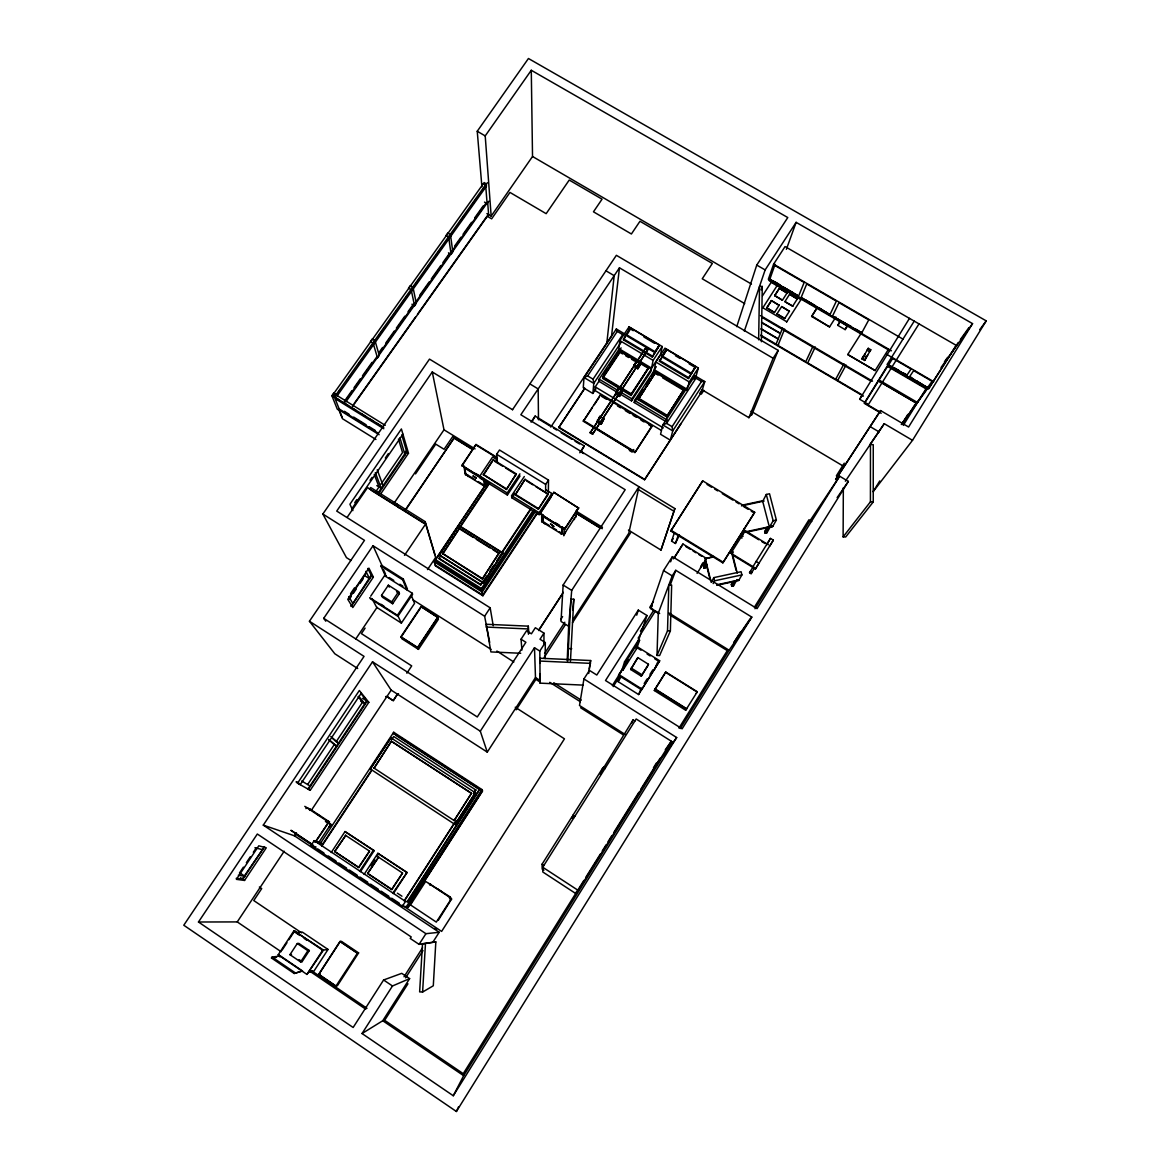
<?xml version="1.0" encoding="UTF-8"?>
<svg xmlns="http://www.w3.org/2000/svg" width="1170" height="1170" viewBox="0 0 1170 1170"><rect width="100%" height="100%" fill="white"/><g stroke="black" fill="none" stroke-linecap="round" stroke-linejoin="round"><path stroke-width="1.5" d="M543.948 643.617L543.962 633.145L535.348 627.734L531.399 633.804L526.573 630.762L521.045 639.229L521.922 650.081M843.117 536.884L870.421 501.828L870.465 444.571L873.259 444.688L873.244 501.945L845.691 536.986L843.117 536.884L843.336 487.758M544.386 523.765L544.386 522.493M545.615 491.649L545.644 484.409L548.496 480.095L499.502 450.011L496.636 454.282L497.513 463.028M545.205 658.651L545.308 642.564L540.014 639.229L543.962 633.145M548.218 494.237L525.067 479.305L515.209 494.895L538.346 509.184L548.218 494.237L535.889 486.661M548.35 492.877L548.496 480.095M758.643 339.827L759.535 286.372L762.27 286.474L761.363 341.728M551.787 495.539L551.83 493.477L545.717 489.703M578.609 508.102L553.878 492.365L578.609 508.102L564.642 529.396L539.867 513.601L564.642 529.396M657.014 655.419L667.514 630.805L668.83 584.971L671.653 585.088L670.366 630.937L659.617 655.536L657.014 655.419L658.271 613.299L672.209 575.889L675.763 570.302L751.798 617.087L682.11 728.822L605.519 680.53L646.966 615.508L638.279 610.111L596.802 675.031L589.417 670.381L583.932 678.951L579.501 705.495L625.321 734.57M693.927 379.109L694.878 375.702L695.974 378.202L701.488 381.478L704.779 381.596L672.75 430.896L670.308 440.154L660.567 434.289L662.805 424.929L694.878 375.702L704.779 381.596L701.751 391.716L644.553 479.744L558.748 427.562L584.722 388.133M588.715 673.481L590.674 660.538L539.897 658.227L540.087 683.148L582.982 685.108M567.201 660.801L568.664 626.257L571.706 590.397L639.01 486.749L628.787 533.271L572.613 620.159M567.728 661.035L570.975 599.098L573.797 599.23L570.448 661.152M540.087 683.148L540.101 673.627M561.103 534.105L561.161 532.862M528.445 634.242L528.299 626.155L486.179 624.268L490.903 651.924L520.708 653.269M561.585 533.959L562.551 527.114L561.585 533.959L542.631 522.244L543.319 515.224L542.631 522.244M564.232 527.655L563.808 535.772L565.593 531.911M435.825 941.894L433.295 985.783L422.604 992.043L419.635 991.882L422.502 943.737L435.825 941.894L419.079 944.365L410.231 938.457L411.211 936.936L257.327 834.02L198.476 922.004L353.15 1027.479L383.599 979.992L401.734 973.338L409.617 978.632L382.751 1020.737L362.042 1033.534L453.273 1095.749L676.669 737.524L583.932 678.951M422.604 992.043L425.456 943.883M493.228 625.716L490.171 607.815L336.726 511.085L432.271 371.972L625.189 489.703L563.136 585.044L561.015 621.46L568.664 626.257M574.411 519.568L574.514 518.281M583.333 421.259L600.429 394.773L652.012 425.836L651.836 426.626L634.93 452.541L583.333 421.259L592.327 407.672M576.123 516.95L576.664 510.266M531.078 422.136L535.143 416.081L584.269 445.96L580.612 452.205M624.707 333.947L616.341 328.989L584.02 377.515L583.26 387.694L592.854 393.471L593.804 383.394L593.073 379.168L622.703 334.605L626.096 334.781M572.788 610.082L573.797 599.23M590.192 432.841L645.357 348.587L647.697 349.976L592.532 434.275L590.192 432.841L612.188 399.526M599.201 380.893L595.223 386.89L594.872 390.429L661.035 430.267M592.532 434.275L647.697 349.976M599.157 379.168L598.938 381.303L631.537 400.9L650.944 371.387L651.368 369.223L618.696 349.728L599.157 379.168L617.848 390.414M597.109 421.756L599.859 416.344L603.954 418.831L601.204 424.227L598.47 422.575M600.327 395.592L600.429 394.773M602.828 376.711L602.652 378.422L631.054 395.489L648.195 368.214L619.749 351.234L602.828 376.711L631.332 393.822L631.054 395.489M606.835 342.942L614.191 275.667L605.943 270.796M599.859 416.344L597.972 420.454M601.204 424.227L603.954 418.831M702.088 389.785L748.917 417.69L773.136 358.283L619.457 267.813L611.559 335.834L550.763 427.123M619.895 340.602L618.842 348.601L651.573 368.126L660.582 354.437L662.22 346.525L629.065 326.825L619.895 340.602L653.094 360.389L651.573 368.126M619.749 351.234L619.515 353.033L603.647 376.93M616.824 394.787L619.544 396.425L622.352 390.955L618.243 388.484L615.464 393.968L617.175 391.38M652.246 357.011L658.842 346.349L652.246 357.011L623.449 339.856L623.581 338.92L630.396 327.922L659.266 345.077L654.761 352.536L625.921 335.38L630.396 327.922M618.023 390.078L618.243 388.484M628.582 330.086L629.065 326.825M619.544 396.425L622.352 390.955M629.884 330.174L630.016 329.223M633.687 366.371L636.495 360.857L640.59 363.3L640.297 364.967L637.767 368.799L633.687 366.371L636.495 360.857M631.537 400.9L631.873 398.838L651.368 369.223M637.767 368.799L640.59 363.3M667.046 422.253L634.228 402.509L634.579 400.462L654.059 370.832L686.951 390.458M645.357 348.587L614.191 396.498M589.124 669.064L590.674 660.538M638.103 399.716L655.244 372.426L683.894 389.522L666.695 416.9L638.103 399.716L645.006 389.186M630.879 450.026L596.788 428.747M634.93 452.541L652.012 425.836M654.761 352.536L659.266 345.077M654.059 370.832L651.69 375.936M687.243 389.405L654.279 369.735L655.829 362.013L664.955 348.148L698.344 367.98L696.208 375.628M655.244 372.426L646.981 386.188M695.024 367.848L688.399 378.539L659.383 361.267L665.993 350.605L665.803 351.512M695.521 366.605L690.973 374.078L661.928 356.806L662.118 355.899L666.432 349.333L695.521 366.605L688.399 378.539M666.432 349.333L661.928 356.806M644.553 479.744L681.145 423.379M666.695 416.9L683.894 389.522M687.638 387.913L689.262 381.932L698.344 367.98M572.188 818.152L573.022 815.124L602.828 767.856L604.685 769.041M636.729 615.186L638.279 610.111M636.699 646.41L659.69 660.787L641.526 689.788L618.564 675.353L624.473 665.657M659.69 660.787L638.601 694.541L618.082 681.613L619.676 676.509M624.561 661.825L622.162 669.503L623.04 670.044L636.729 648.516L639.566 640.224L638.674 639.668L624.561 661.825L625.453 662.381L623.04 670.044M628.422 530.083L660.977 550.075L674.871 508.584L520.84 414.75L619.457 267.813M674.871 508.584L660.977 550.075M736.749 326.635L756.756 265.078L787.776 217.547L531.282 70.273L485.214 135.91L491.166 216.128L486.881 213.598M670.776 531.004L702.717 480.855L754.708 512.299L722.855 562.858L670.776 531.004L702.717 480.855M679.434 535.041L675.412 543.48L671.58 541.14L674.256 533.198M637.548 642.988L638.674 639.668M636.831 645.445L646.966 615.508M744.325 331.095L765.136 269.934L796.126 222.344L972.548 323.622L908.593 427.021L880.586 410.568L835.614 479.495L880.586 410.568M658.271 613.299L650.564 608.517L663.551 570.565L672.428 556.657L757.063 608.634L839.65 476.205L848.367 481.411L456.402 1111.5L183.778 925.236L364.045 656.385L309.436 621.241L364.484 540.35L322.847 514.039L429.492 359.117L512.621 409.749M761.085 289.911L762.27 286.474M630.688 669.518L637.825 657.613L648.458 664.267L647.844 665.788L641.277 676.158L630.688 669.518L637.825 657.613M675.412 543.48L678.161 535.597M914.223 321.121L887.079 364.528L928.6 388.733L956.182 345.34L785.055 246.577L773.619 264.171L768.339 279.25L891.438 350.795M769.319 280.639L770.372 278.752L769.319 280.639L889.931 350.751M774.716 265.4L769.758 279.44L798.569 296.171L804.156 282.467L774.716 265.4L775.344 264.435M670.615 561.805L672.428 556.657M762.65 308.105L777.377 285.202M772.58 281.385L772.054 282.818L800.763 299.505M786.386 249.312L796.126 222.344M779.205 305.136L774.496 312.492L766.716 307.959L771.425 300.588L779.132 305.326L771.425 300.588M697.086 573.329L706.519 558.47L682.958 544.035L674.227 557.958M787.147 292.851L782.438 300.207L774.672 295.674L779.366 288.332L787.059 293.056L779.366 288.332M670.161 585.175L675.763 570.302M774.496 312.492L766.789 307.754M776.938 313.926L784.748 318.489L776.938 313.926L781.648 306.555L789.37 311.293L781.648 306.555M782.438 300.207L774.745 295.469M600.312 774.394L602.828 767.856M602.331 769.918L633.058 719.916L634.9 721.086M784.894 301.626L792.69 306.16L784.894 301.626L789.589 294.27L797.296 298.993L789.589 294.27M641.277 676.158L648.458 664.267M782.569 328.039L780.448 333.333L761.67 322.335M786.576 322.086L801.289 299.096M797.267 295.864L770.869 280.215L797.604 295.337M812.477 347.402L805.75 361.749L777.962 345.442L784.631 329.077M512.519 409.69L616.371 255.309L778.196 350.4L753.465 410.582L748.917 417.69M802.079 298.672L828.74 314.16L802.43 298.131M638.601 694.541L641.321 688.077M654.527 669.357L657.672 662.205M702.029 564.247L700.552 567.552L702.965 562.755M835.892 316.997L829.559 326.913L811.629 316.47L817.274 307.505M631.683 723.016L633.058 719.916M713.568 556.423L704.925 558.821L713.846 556.891M707.207 564.452L705.7 567.757L703.945 568.137L703.506 566.426L705.759 561.454M703.945 568.137L706.183 563.194M456.402 1111.5L458.552 1106.805M815.241 346.993L807.709 362.905L835.658 379.314L836.243 378.407M654.337 690.534L655.112 688.911L686.673 708.742L685.678 710.234L654.337 690.534L665.759 672.033L697.291 691.762L685.678 710.234M833.567 316.968L860.374 332.558L833.567 316.968L851.263 326.518M829.559 326.913L811.848 315.988M837.852 325.377L839.87 321.282L847.226 325.552L845.149 329.618L837.852 325.377L839.563 322.686M711.682 581.826L713.759 577.629L741.093 571.721L741.912 574.909L738.679 580.569L716.815 585.278M722.855 562.858L754.708 512.299M713.159 583.581L714.563 580.803L713.759 577.629M731.718 553.044L728.661 553.176M741.912 538.185L741.473 536.489L744.427 530.756M453.273 1095.749L463.656 1075.683L661.971 757.824L676.669 737.524M758.774 539.75L746.387 532.233L772.609 526.558L776.383 520.065L769.524 493.769L766.306 494.457L762.708 501.345L768.982 525.505M847.738 354.539L875.131 370.539L847.738 354.539L861.88 332.192M860.725 332.017L860.374 332.558M835.658 379.314L844.009 363.826M862.626 395.153L837.647 380.484L846.042 365.011M737.071 579.574L733.517 585.863L731.747 586.243L731.308 584.517L733.078 581.358M731.747 586.243L734.394 581.534M861.851 358.854L862.275 358.108L864.996 359.702L866.327 357.611L863.592 356.016L861.851 358.854L864.571 360.448L866.327 357.611M863.168 356.777L863.592 356.016M864.03 355.578L868.272 348.309L870.787 349.771L866.531 357.025L864.03 355.578L865.186 353.749M771.015 525.593L766.862 532.818L765.107 533.198L764.668 531.487L767.14 527.144M765.107 533.198L768.412 527.421M864.571 360.448L864.996 359.702M766.306 494.457L773.151 520.752L769.421 527.231L772.609 526.558M752.602 567.216L770.474 538.405L773.341 540.145L769.611 546.332M749.546 572.73L750.467 571.238L752.018 572.188L751.096 573.666L749.546 572.73L752.793 567.318M766.789 544.62L770.474 538.405M751.096 573.666L754.357 568.269M736.062 570.243L732.157 554.77L755.425 568.942L758.935 563.106L756.069 561.351M919.006 323.871L868.462 404.425L859.672 399.262L909.456 318.372M879.767 480.928L873.112 491.692L912.512 440.329L986.222 320.873L528.445 58.5L477.243 131.259L481.908 186.82M902.67 424.359L915.028 404.396M910.889 377.149L910.392 377.925L926.201 387.138L916.49 380.718M917.865 401.412L916.593 403.314L878.363 380.952M903.328 425.368L925.441 389.668M926.815 389.127L927.825 387.255M928.6 388.733L958.274 342.474M879.942 412.001L864.674 403.021L887.913 365.8L927.02 388.601M903.123 422.019L907.847 414.385M653.46 767.739L656.355 763.089M583.889 880.381L463.247 1073.68L384.652 1020.313L407.95 983.78M585.819 877.295L600.298 854.1M602.228 851.014L606.089 844.828M608.02 841.727L611.881 835.541M613.811 832.455L638.893 792.251M640.824 789.15L660.129 758.233M678.951 728.076L727.287 650.622L669.489 614.776M754.416 607.172L808.923 519.816L811.731 521.513M836.36 475.854L844.272 463.174M578.243 890.428L671.346 741.239L636.173 718.994L542.734 867.248L542.807 872.001L575.172 893.163L578.243 890.428L542.734 867.248M680.238 728.559L729.1 650.227L751.798 617.087M740.551 631.873L733.824 642.666L749.985 618.988M754.986 608.736L807.914 523.911L839.65 476.205M907.291 375.76L889.668 365.844L905.404 375.014L905.902 374.239L902.596 372.63M845.354 481.192L884.271 423.686L912.512 440.329M864.674 403.021L865.259 402.114M875.131 370.539L888.454 349.303M859.672 399.262L861.588 396.221M755.425 568.942L773.341 540.145M543.889 870.246L542.193 869.134L542.061 864.22L572.232 816.368L574.09 817.567M868.272 348.309L867.102 350.152L869.617 351.614L870.787 349.771M665.759 672.033L654.981 689.203L686.497 709.005M866.531 357.025L867.672 355.197M644.202 683.514L647.083 678.951M649.979 674.373L652.86 669.81M837.647 380.484L838.217 379.563M732.42 553.395L733.371 551.904M613.212 686.615L620.027 675.894M618.082 681.613L620.904 677.181M845.149 329.618L847.709 325.596M433.134 941.762L439.189 932.285L294.43 835.804L263.279 825.128L372.513 661.825L480.3 731.191L487.276 752.12L535.48 677.562L534.5 647.727L539.794 651.076L539.97 663.39M653.43 601.57L649.73 607.391L653.913 609.994L640.458 631.142M650.564 608.517L652.333 605.753M638.147 638.147L655.463 610.959L659.661 613.563M625.453 662.381L639.566 640.224M626.345 662.688L628.231 659.734M618.564 675.353L627.061 661.81M612.349 685.503L623.054 668.67M751.491 415.291L752.412 413.873M671.58 541.14L673.145 538.697M362.042 1033.534L392.476 985.974L409.617 978.632M419.079 944.365L425.924 933.689L439.189 932.285M449.514 898.165L450.26 897.01L428.82 883.408M451.532 898.487L436.308 922.092L410.524 904.936L425.661 881.419L451.415 898.458M451.357 899.32L438.384 920.161M404.03 976.774L422.575 947.758M828.74 314.16L819.673 308.149M405.595 977.857L423.013 950.581M673.496 558.851L682.958 544.035M777.962 345.442L778.547 344.536M773.136 358.283L778.196 350.4M811.629 316.47L817.055 307.988M471.495 793.289L454.15 820.565L471.495 793.289L391.423 741.21L374.078 768.193L391.423 741.21M404.235 900.768L454.223 823.241M473.835 792.851L475.795 789.808L473.952 793.055M404.469 900.798L456.329 820.375M402.378 906.253L405.493 901.426L411.518 902.289L408.549 906.911L402.378 906.253L311.059 845.413L314.189 840.674L322.467 843.585M455.057 824.499L475.371 792.675L455.057 824.499L370.334 768.997L390.926 737.802L475.459 792.836M407.189 901.631L479.641 789.209L393.237 733.107L394.041 734.116M407.964 901.69L479.641 789.209M784.748 318.489L789.457 311.103M792.69 306.16L797.384 298.803M406.385 906.677L481.865 789.516L393.69 732.274L320.214 843.702M407.701 906.823L482.449 790.759M407.979 906.852L482.566 791.037L481.865 789.516M429.843 885.149L430.589 883.979M766.716 307.959L771.352 300.792M774.672 295.674L779.293 288.522M391.628 889.463L402.553 873.039L391.877 889.522L367.614 873.493L378.612 857.157L367.614 873.493M544.577 653.489L564.817 622.235M544.182 657.438L565.373 624.678M392.637 893.412L407.058 872.454L393.412 893.558M335.892 986.193L337.384 985.725L358.605 952.906L341.45 941.353L339.987 941.499L318.576 974.449L335.892 986.193L357.493 953.097L340.251 941.47L318.869 974.376L336.156 986.105M516.204 709.81L535.889 679.375L539.472 681.642M572.481 622.762L630.572 532.891M695.974 378.202L666.564 423.365L662.805 424.929L672.75 430.896L672.092 426.684L701.488 381.478M762.577 295.674L771.527 281.882M480.3 731.191L534.5 647.727M702.322 389.464L699.894 393.208L701.386 394.1L703.828 390.356M539.794 651.076L545.308 642.564M560.649 619.632L562.609 616.59M364.104 874.414L377.866 853.31L407.058 872.454M370.89 865.654L374.795 859.657M376.755 856.659L378.7 853.661M302.46 970.954L294.211 973.484L271.484 958.011L272.098 957.075L280.405 955.963L302.46 970.954L294.211 973.484M306.95 974.42L322.715 950.201L293.962 930.764L278.153 954.852L306.95 974.42L323.476 950.098L293.962 930.764M299.725 935.43L295.337 932.461L302.401 932.139L328.039 949.455L314.013 971.012L308.938 972.124M538.639 630.308L563.326 592.327M538.639 630.542L562.331 594.111M358.503 867.438L369.53 851.131L358.81 867.526L334.664 851.584L345.75 835.38L334.664 851.584M633.745 449.514L632.078 452.073L629.387 450.45M359.556 871.387L373.318 850.312L374.181 850.663L360.492 871.635M300.617 961.915L307.915 950.727L309.348 950.552L302.094 961.667L300.617 961.915L289.955 954.691L297.282 943.532L298.774 943.386L309.348 950.552M634.228 402.509L642.959 389.23M645.869 384.798L649.745 378.89M662.586 377.778L683.675 390.37L666.9 416.096L638.25 398.882L655.068 373.288L658.081 375.087M638.25 398.897L655.068 373.288M282.014 950.23L286.942 942.727M288.917 939.729L294.825 930.72M279.805 956.884L280.405 955.963M564.671 528.928L578.653 507.59M576.225 515.678L563.867 534.544L559.435 531.809M489.689 642.389L484.629 616.224L490.171 607.815M653.094 360.389L662.22 346.525M631.332 393.822L648.195 368.214M648.019 369.077L631.186 394.656L622.206 389.259M331.227 852.535L345.018 831.563L374.181 850.663M659.383 361.267L664.882 352.901M654.279 369.735L656.282 366.693M482.318 578.989L499.063 552.986L459.488 528.284L442.582 553.542L482.318 578.989L499.063 552.986M440.9 555.18L439.057 558.792L480.709 584.985L482.625 581.388M501.74 552.489L530.931 508.38M480.709 584.985L486.749 575.874M489.762 571.311L493.784 565.242M496.797 560.679L530.946 509.052M483.166 582.967L502.764 552.81L458.859 525.418L439.116 554.916L483.166 582.967L502.764 552.81M487.758 481.44L435.43 559.567L436 561.468L481.806 590.294L481.484 588.539L532.569 511.275M315.066 842.254L328.711 822.144L315.359 842.356M481.806 590.294L534.617 510.383M305.94 808.645L306.701 807.505L310.313 809.245L329.516 821.969L328.77 823.08L325.435 821.559M487.583 482.142L434.202 561.863L435.43 565.87L482.888 595.764L482.201 592.064L535.333 511.656M538.346 509.184L548.218 493.55M318.24 843.307L330.774 824.338L326.284 821.355M537.396 512.387L482.757 595.106L435.211 565.168M482.888 595.764L537.235 513.454M524.306 476.541L511.597 495.671L511.743 497.733L539.165 514.668L539.136 512.694L551.83 493.477M579.779 452.761L584.269 445.96M539.165 514.668L553.878 492.365M539.867 514.098L550.865 497.425M321.618 845.778L371.694 769.889M391.716 739.528L393.72 736.486L475.912 790.028M321.984 845.91L370.978 771.659M418.45 649.365L417.588 647.463L437.712 617.175L421.039 606.601L400.886 636.802L401.88 638.761L418.45 649.365L438.428 619.266L437.712 617.175M309.567 810.357L310.313 809.245M621.051 342.386L593.804 383.394L584.02 377.515L587.632 375.906L617.277 331.373L616.341 328.989M623.449 339.856L625.292 337.092M627.12 334.313L628.963 331.549M198.476 922.004L237.247 921.916L284.178 851.233M294.43 835.804L296.449 832.777M311.556 810.006L391.175 690.124L372.513 661.825M603.808 373.961L606.718 369.559M609.643 365.157L611.588 362.232M613.139 359.877L618.403 351.951M619.12 350.883L621.109 347.885M406.853 673.203L411.694 665.891L361.398 633.628L365.098 628.144M592.854 393.471L595.837 388.996M393.193 700.567L396.981 694.878L393.31 700.757L387.679 697.013L391.935 699.865M594.331 404.659L599.332 397.098M307.681 784.456L334.298 744.544L329.033 740.098M244.53 880.454L266.277 847.811L258.775 845.822L236.384 879.343L244.53 880.454L240.45 877.705M506.42 489.469L516.277 473.894L493.287 459.737L483.342 474.552L506.42 489.469L516.277 473.894M308.002 788.902L366.736 700.757M308.514 789.18L367.117 701.225L360.769 693.313M497.148 459.839L492.599 457.031L479.832 476.044L480.153 478.194L507.37 495.027L507.195 492.95L519.919 473.85M297.443 783.125L310.211 790.306L368.813 702.322L359.322 690.505L297.546 783.198M507.37 495.027L520.036 476M511.743 497.733L514.668 493.33M558.748 427.562L584.693 388.557M515.209 494.895L525.067 479.305M442.743 554.141L459.488 528.284M532.116 421.463L535.143 416.081M371.958 598.514L376.638 607.318L401.383 623.098L414.56 603.369L411.547 595.954M239.44 873.069L243.404 867.131M246.373 862.67L250.351 856.732M253.32 852.272L256.303 847.826M300.193 784.675L361.354 693.064M421.2 606.981L401.061 637.153L417.734 647.8L437.829 617.541L421.039 606.601M242.117 879.182L264.537 846.656L242.775 879.284L236.238 878.363M392.637 603.735L399.438 593.599L398.604 591.684L388.352 585.19L381.508 595.369L382.444 597.256L392.637 603.735L391.745 601.877L381.508 595.369M483.444 475.283L493.287 459.737M427.518 569.585L435.62 557.505L425.661 523.97L367.541 487.583L347.3 517.14M412.191 593.205L412.63 594.287L397.888 616.297L397.405 615.288L412.191 593.205L384.521 575.655L370.685 596.173M439.233 555.37L458.859 525.418M460.103 526.5L489.411 482.727M460.234 527.144L489.499 483.429M696.208 693.371L697.291 691.762M355.709 639.069L377.091 607.303M403.328 579.062L407.423 589.036L406.867 589.87L402.758 579.91L403.328 579.062L381.508 565.242L380.937 566.09L385.661 576.43L386.232 575.596M391.745 601.877L398.604 591.684M373.362 577.117L352.799 607.537L347.782 599.318L368.916 568.137L373.362 577.117L370.656 575.406M486.369 481.031L461.887 465.411L476 444.483L497.338 457.602M461.974 465.967L476 444.483M425.222 521.674L424.066 523.385L397.288 506.625L398.443 504.913L425.222 521.674L434.977 554.624M404.513 555.341L425.661 523.97M404.922 510.5L454.165 437.872L472.68 449.28M406.063 509.316L454.165 437.872M350.561 593.673L354.481 587.881M348.996 598.47L365.683 573.827M349.406 599.157L351.366 596.261M353.325 593.365L356.265 589.022M360.184 583.245L363.124 578.901M371.212 575.26L351 606.396L371.577 575.991L367.833 568.474M393.734 503.7L444 429.799L432.271 371.972M415.525 473.879L435.752 444.132L444.088 449.28L452.688 436.6L472.738 448.944M369.515 489.235L370.685 487.539L397.303 504.197L396.133 505.908L370.992 490.157M325.786 621.182L323.71 618.33L373.011 545.732L484.629 616.224M376.038 491.341L379.022 486.983L374.239 474.347M380.864 484.278L402.524 452.585L398.443 439.013M377.939 493.155L406.56 451.269M378.29 494.047L406.853 452.22L401.807 434.947M380.952 493.579L408.491 453.243L401.398 428.966L349.918 504.255L352.887 510.617M354.773 502.603L356.821 499.634M370.056 480.314L372.089 477.345M385.325 458.04L388.381 453.58M351.907 508.672L402.904 434.216M870.144 444.308L884.271 423.686M491.166 216.128L532.525 156.487L531.282 70.273M837.12 497.63L848.367 481.411M414.56 305.794L416.301 303.293L412.981 287.22L410.304 285.597L408.52 288.156L411.197 289.78L414.56 305.794L411.942 304.215M451.093 254.358L452.805 251.901L450.465 234.614L447.788 233.02L446.019 235.536L448.695 237.13L451.093 254.358L448.476 252.808M484.512 202.103L487.115 203.638L488.811 201.211M331.87 395.694L333.699 393.061L336.404 394.743L334.561 397.376L339.943 410.846L337.311 409.207L331.87 395.694L334.561 397.376M373.157 343.19L374.97 340.587L372.279 338.949L370.466 341.538L373.157 343.19L377.515 357.947L379.27 355.417L374.97 340.587M411.197 289.78L412.981 287.22M448.695 237.13L450.465 234.614M487.115 203.638L485.667 185.226L487.407 182.739M344.506 401.091L351.907 390.663M354.027 387.694L360.375 378.744M362.495 375.775L372.031 362.364M379.431 351.936L382.605 347.461M385.793 343L394.261 331.081M396.367 328.097L404.835 316.178M408.023 311.717L413.317 304.258M419.664 295.323L429.185 281.911M431.306 278.943L440.827 265.531M442.947 262.548L449.309 253.612M454.589 246.168L460.951 237.217M463.071 234.249L471.539 222.329M474.713 217.854L483.181 205.935M345.121 401.5L376.886 356.791M379.007 353.823L485.916 203.331M345.808 401.924L486.588 203.741M354.247 403.445L415.394 317.216M417.5 314.247L487.071 216.128L491.649 218.834L509.959 192.421L546.156 213.671L569.234 180.048L602.053 199.178L593.468 211.814L631.405 233.985L639.961 221.276L712.34 263.469L702.249 278.782L744.69 303.6M352.506 406.429L488.607 214.49L487.656 202.249M665.277 749.78L671.346 741.239M486.267 183.836L335.205 395.899L333.055 394.539L484.146 182.564L486.267 183.836L486.442 186.162L336.945 396.103M337.252 394.144L340.441 389.683M346.803 380.747L351.044 374.795M358.459 364.367L362.7 358.415M370.13 347.987L372.25 345.018M378.612 336.082L384.974 327.147M390.268 319.702L396.63 310.767M401.939 303.322L408.301 294.401M413.595 286.957L418.904 279.513M425.266 270.577L430.56 263.133M435.869 255.689L442.231 246.753M450.713 234.848L452.834 231.865M459.196 222.929L464.505 215.485M470.866 206.549L476.161 199.105M482.523 190.183L484.643 187.2M926.201 387.138L910.421 377.588M944.468 361.72L947.656 357.289M960.394 339.505L968.892 327.658M941.016 367.541L972.548 323.622M668.86 747.221L672.94 741.561M901.295 424.549L927.43 388.133M902.26 423.642L926.962 389.361L887.196 366.195L864.22 403.314L881.185 413.288M979.714 329.691L986.222 320.873M397.098 695.068L398.517 693.737M398.166 693.898L397.244 694.585M318.576 974.449L320.2 974.054M731.308 584.517L733.078 584.137L733.517 585.863M741.824 505.235L762.738 500.745M741.502 505.908L764.127 501.038M772.99 525.915L744.968 531.955L744.076 528.489M741.473 536.489L743.228 536.109M764.668 531.487L766.408 531.121L766.862 532.818M703.506 566.426L705.261 566.046L705.7 567.757M714.563 580.803L741.912 574.909M717.093 584.722L739.001 580.013M773.151 520.752L776.383 520.065M358.605 952.906L357.26 953.14L339.987 941.499M271.484 958.011L276.471 957.338M289.955 954.691L291.505 954.486M321.706 950.289L328.039 949.455M278.153 954.852L279.06 954.735M387.811 697.203L385.632 696.574M870.421 501.828L873.244 501.945M667.514 630.805L670.366 630.937M486.033 627.061L528.167 628.948M568.898 648.575L571.735 648.707M539.765 661.05L590.558 663.361M238.314 875.248L244.808 876.228L240.157 873.098M387.007 696.677L386.261 696.457M449.631 898.911L451.664 899.394M254.914 847.738L262.533 849.669M448.783 896.63L450.26 897.01M441.236 891.35L437.975 889.141M311.059 845.413L316.09 847.051M319.161 841.917L319.907 842.181M328.902 827.175L331.476 824.66L326.839 822.554M326.196 820.419L329.516 821.969M319.702 815.812L316.661 813.75M296.449 781.765L299.593 783.724M773.619 264.171L902.947 339.11M301.714 781.004L310.459 786.255M756.756 265.078L765.136 269.934M774.335 281.487L779.015 284.208M771.118 279.937L780.478 285.378M783.593 287.176L792.938 292.617M805.56 299.959L814.963 305.414M855.987 329.267L859.146 331.095M886.845 354.408L933.704 381.683M532.525 156.487L751.447 284.061M894.728 368.038L899.452 370.802M910.743 377.369L913.609 379.051M477.243 131.259L485.214 135.91M762.781 307.739L786.723 321.735M878.962 379.972L917.265 402.378M878.451 380.791L916.695 403.167M760.515 315.622L872.528 381.171M761.831 317.26L870.553 380.908M761.568 322.613L780.331 333.596L778.24 338.788L761.187 328.799M761.085 329.077L778.138 339.066L776.076 344.155L760.734 335.146M761.377 336.258L863.343 396.133M483.005 183.661L485.667 185.226M870.465 426.801L879.138 431.935M630.25 328.858L633.292 330.671M643.909 336.975L654.527 343.293M675.412 355.695L679.989 358.415M689.159 363.855L695.272 367.497M626.052 334.445L654.937 351.629M662.118 355.899L691.207 373.201M617.277 331.373L622.703 334.605M751.038 411.226L842.663 465.748M623.581 338.92L652.421 356.104M659.573 360.36L688.633 377.661M655.829 362.013L689.262 381.932M622.615 353.925L619.632 352.126L602.74 377.574L619.222 387.46M625.599 355.695L628.597 357.493M631.581 359.263L634.579 361.062M633.965 364.704L638.059 367.146M638.396 398.078L667.09 415.306M620.963 392.286L631.873 398.838M634.579 400.462L667.543 420.264M615.683 392.374L619.778 394.846M587.632 375.906L593.073 379.168M666.564 423.365L672.092 426.684M595.223 386.89L663.361 427.913M601.892 396.542L606.572 399.35M617.497 405.931L620.626 407.818M625.306 410.641L629.986 413.463M633.102 415.335L636.231 417.222M640.911 420.045L644.041 421.917M648.721 424.739L651.836 426.626M707.002 484.424L711.579 487.203M714.636 489.045L717.693 490.888M722.27 493.667L732.947 500.131M736.003 501.974L739.06 503.817M743.637 506.581L748.215 509.359M751.272 511.202L754.314 513.045M597.27 420.249L601.38 422.736M529.864 383.892L538.171 388.923L538.478 419.767M583.391 420.469L635.076 451.796M590.265 432.008L592.62 433.426M768.427 544.781L745.173 530.653L730.928 553.205L755.776 568.371M761.875 541.637L764.961 543.509M558.763 427.167L644.641 479.393M538.215 418.787L550.485 426.26M553.542 428.118L556.613 429.99M561.205 432.783L571.94 439.306M574.996 441.178L579.603 443.971M580.656 450.903L583.625 453.521L580.495 451.62M637.489 489.045L673.379 510.91M671.01 530.288L723.177 562.2M685.664 546.448L690.081 549.154M693.02 550.953L695.96 552.752M698.899 554.551L701.839 556.35M496.636 454.282L545.644 484.409M476.088 445.053L497.396 458.157M444 429.799L475.064 448.914M576.049 511.071L602.462 527.319M494.895 461.433L502.544 466.143M505.601 468.029L516.321 474.61M526.632 480.972L532.803 484.76M576.093 512.577L602.316 528.708M576.064 512.928L600.751 528.123M454.238 438.253L472.738 449.646M576.035 513.25L600.707 528.43M663.551 570.565L672.209 575.889M483.342 474.552L506.361 488.767M515.166 494.208L538.332 508.511M475.678 473.44L507.195 492.95M511.597 495.671L539.136 512.694M555.15 522.537L559.596 525.286M461.887 465.411L483.239 478.618M542.617 516.277L561.863 528.167M465.148 473.484L475.327 479.788M478.237 481.587L485.521 486.091M541.695 520.84L549.096 525.403M552.05 527.231L556.481 529.981M484.599 486.34L465.923 474.786L464.782 468.175L483.722 479.875L484.497 486.705M385.252 425.339L334.869 394.158L333.406 396.264L383.789 427.459M336.141 398.195L339.256 400.125M342.357 402.041L348.572 405.888M351.673 407.803L356.338 410.699M360.989 413.58L365.654 416.461M370.32 419.343L373.42 421.273M376.521 423.189L382.736 427.035M335.629 398.926L383.775 428.747M344.389 411.313L349.04 414.195M353.691 417.09L366.093 424.768M369.193 426.684L375.394 430.531M669.138 613.065L729.1 650.227M339.3 409.047L378.056 433.075M379.138 434.714L338.847 409.719L342.415 418.67L375.936 439.481M405.42 451.342L408.491 453.243M563.136 585.044L571.706 590.397M458.962 525.9L502.808 553.264M459.62 528.913L473.294 537.454M476.336 539.355L490.011 547.896M493.053 549.798L499.137 553.585M637.928 648.282L640.984 650.198M647.083 654.015L650.14 655.917M654.717 658.783L659.31 661.65M376.813 485.594L381.23 488.358L375.321 472.622M635.866 647.975L636.729 648.516M665.613 672.341L697.101 692.04M631.2 668.041L641.847 674.71M442.582 553.542L482.216 578.433M439.116 554.916L483.093 582.543M438.882 558.207L480.607 584.43M618.828 674.534L641.847 689.013M435.43 559.567L481.484 588.539M434.202 561.863L482.201 592.064M521.045 639.229L525.886 642.286L477.287 716.961L323.71 618.33M380.937 566.09L402.758 579.91M389.259 577.527L393.793 580.408M399.862 584.24L402.889 586.155M553.79 682.739L581.227 700.128M549.768 682.329L580.247 701.664M496.884 651.047L513.835 662.001M350.941 560.474L346.466 557.637L322.847 514.039M412.82 599.727L491.034 649.365M535.48 677.562L540.204 680.56M580.627 707.777L623.434 734.935M396.528 591.757L399.438 593.599M365.142 575.933L368.155 577.848M380.923 604.232L383.921 606.148M369.691 597.636L397.405 615.288M370.261 598.704L397.888 616.297M515.253 707.236L564.452 738.826L441.616 931.408L402.275 905.258M400.886 636.802L417.588 647.463M603.603 766.628L605.46 767.798M357.698 668.538L334.825 653.781L309.436 621.241M391.175 690.124L487.276 752.12M573.022 815.124L574.879 816.324M362.583 698.285L368.813 702.322M360.682 701.152L365.201 704.091L358.78 696.267M399.701 737.041L427.284 754.942M430.341 756.931L447.203 767.886M450.26 769.875L457.923 774.847M460.995 776.836L467.122 780.814M470.179 782.803L477.843 787.776M395.548 735.096L479.992 789.925M391.672 741.517L471.627 793.494M542.061 864.22L543.918 865.434M335.468 741.151L338.496 743.125L330.774 736.413M373.786 767.929L454.15 820.565M333.538 744.047L336.565 746.036L328.77 739.425M307.564 788.551L310.211 790.306M296.156 782.013L299.081 783.885M345.018 831.563L373.318 850.312M377.866 853.31L406.37 872.206M304.785 806.349L328.711 822.144M345.413 835.234L369.53 851.131M378.334 857.054L402.553 873.039M335.015 851.702L358.81 867.526M367.921 873.581L391.877 889.522M397.391 893.178L401.939 896.205M314.189 840.674L405.493 901.426M291.272 830.466L311.98 844.257M290.964 830.349L313.165 845.149M295.059 833.844L313.37 845.983M317.714 848.937L323.929 853.018M328.287 855.972L336.009 861.047M338.847 863.021L346.569 868.081M349.42 870.056L357.128 875.116M359.994 877.091L367.687 882.151M370.568 884.14L378.246 889.185M381.127 891.174L388.806 896.235M391.701 898.224L399.365 903.269M434.991 928.322L436.571 929.375M263.279 825.128L425.924 933.689M259.36 887.035L261.7 888.6L253.773 900.549L301.582 932.856M383.599 979.992L392.476 985.974M304.127 938.398L307.052 940.387M297.282 943.532L307.915 950.727M299.067 959.619L302.094 961.667M311.483 970.632L366.985 1008.306M237.247 921.916L281.092 951.693M309.831 971.202L365.771 1009.213M382.751 1020.737L463.656 1075.683M272.098 957.075L294.825 972.533M332.324 738.255L336.229 741.648L362.554 702.146L358.035 696.677M370.334 768.997L390.926 737.802M393.69 732.274L395.094 734.058M348.762 596.627L352.93 603.559M365.888 571.355L369.676 578.799M397.376 614.718L401.383 623.098M388.352 585.19L389.259 587.135M383.526 569.673L385.559 574.119M373.011 545.732L382.546 566.733M339.124 409.602L342.108 417.09M377.237 469.828L383.073 485.652M397.303 504.197L398.502 507.619M399.906 437.726L405.01 454.911M743.754 529.118L744.646 532.584M732.025 552.445L737.246 573.125M705.174 558.236L711.184 582.367M705.349 560.547L710.058 579.472M463.759 465.587L465.397 474.888M467.81 475.122L468.044 476.526M484.629 480.46L485.287 485.316M486.179 480.841L486.778 485.448M528.299 626.155L528.679 633.292M541.666 513.718L541.71 522.098M550.529 523.926L553.79 526.427L550.529 523.926M806.73 283.959L801.084 297.633L830.056 314.481L836.36 301.129L806.73 283.959M838.948 302.635L832.587 315.958L861.734 332.894L868.754 319.907L838.948 302.635M892.666 358.386L888.673 364.821L906.808 375.394L911.02 369.062L892.666 358.386M913.668 370.597L909.426 376.916L927.62 387.519L932.081 381.318L913.668 370.597M476.322 478.047L473.104 476.058L476.322 478.047"/></g></svg>
